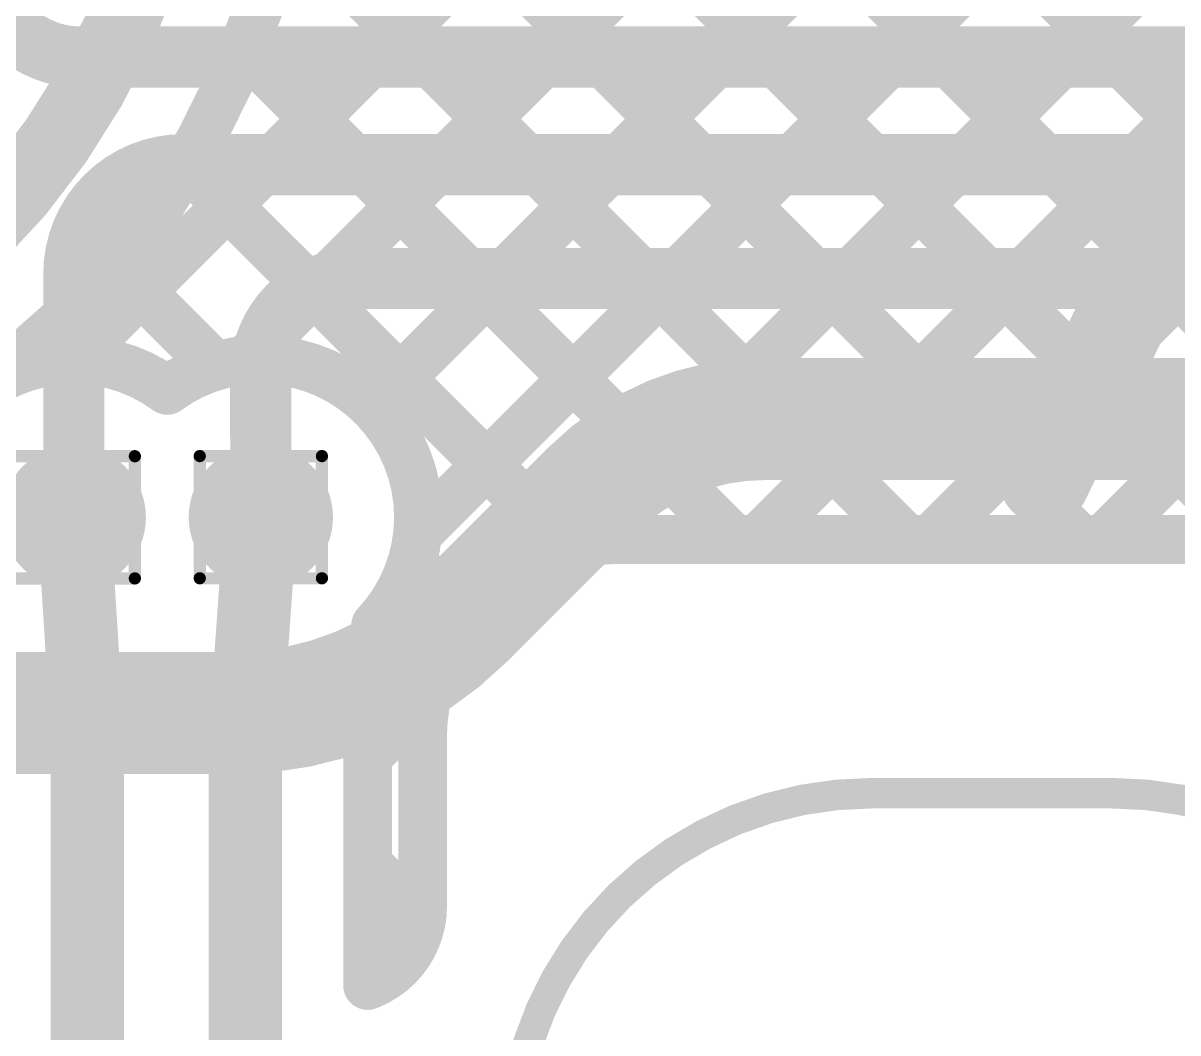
# Model space of a CAD drawing. Header units: inches. Extents: x -17 to 349, y -40 to 215.
# Drawn here: x 88.186 to 92.987, y 115.473 to 119.671 of the extents above; entities that cross this region are included whole.
import ezdxf

# ---------------------------------------------------------------- set-up
doc = ezdxf.new("R2010")
doc.units = ezdxf.units.IN
for name, color, linetype in [('Board Outline', 216, 'Continuous'), ('Bottom Layer', 5, 'Continuous'), ('Drill Drawing', 1, 'Continuous'), ('Top Layer', 1, 'Continuous'), ('Top Overlay', 2, 'Continuous'), ('Via Holes', 16, 'Continuous')]:
    doc.layers.add(name, color=color, linetype=linetype)

msp = doc.modelspace()

# ---------------------------------------------------------------- hatches: boundary and pattern name
at = {"layer": 'Bottom Layer'}
h = msp.add_hatch(color=5, dxfattribs=at)
edge = h.paths.add_edge_path()
edge.add_arc((88.39657454, 117.61634592), 0.2999994, 0, 360)
h = msp.add_hatch(color=5, dxfattribs=at)
edge = h.paths.add_edge_path()
edge.add_arc((89.17437333999999, 117.61689202), 0.2999994, 0, 360)
at = {"layer": 'Top Layer'}
h = msp.add_hatch(color=1, dxfattribs=at)
edge = h.paths.add_edge_path()
edge.add_arc((88.39657454, 117.61634592), 0.2999994, 0, 360)
h = msp.add_hatch(color=1, dxfattribs=at)
edge = h.paths.add_edge_path()
edge.add_arc((89.17437333999999, 117.61689202), 0.2999994, 0, 360)
at = {"layer": 'Via Holes'}
h = msp.add_hatch(color=7, dxfattribs=at)
edge = h.paths.add_edge_path()
edge.add_arc((88.39657454, 117.61634592), 0.1499997, 0, 360)
h = msp.add_hatch(color=7, dxfattribs=at)
edge = h.paths.add_edge_path()
edge.add_arc((89.17437333999999, 117.61689202), 0.1499997, 0, 360)

# ---------------------------------------------------------------- linework, layer by layer
at = {"layer": 'Board Outline'}
for points in [[(90.22403849999999, 115.14820506, 0.127, 0.127, -0.3796200265151697), (91.71333447999999, 116.46932764, 0.127, 0.127, 0)], [(91.71333447999999, 116.46932764, 0.127, 0.127, 0), (92.71431292, 116.46932764, 0.127, 0.127, 0)], [(92.71431292, 116.46932764, 0.127, 0.127, -0.3796200265151696), (94.20360889999999, 115.14820506, 0.127, 0.127, 0)]]:
    msp.add_lwpolyline(points, format="xyseb", dxfattribs=at)
for points in [[(91.68158448, 116.46932764, 0.0635, 0.0635, 1), (91.74508447999999, 116.46932764, 0.0635, 0.0635, 1)], [(91.68158448, 116.46932764, 0.0635, 0.0635, 1), (91.74508447999999, 116.46932764, 0.0635, 0.0635, 1)], [(92.68256292, 116.46932764, 0.0635, 0.0635, 1), (92.74606292, 116.46932764, 0.0635, 0.0635, 1)], [(92.68256292, 116.46932764, 0.0635, 0.0635, 1), (92.74606292, 116.46932764, 0.0635, 0.0635, 1)]]:
    msp.add_lwpolyline(points, format="xyseb", close=True, dxfattribs=at)
at = {"layer": 'Bottom Layer'}
for points in [[(86.61904698, 125.64041928, 0.2032, 0.2032, 0), (95.55567883999998, 116.70378742, 0.2032, 0.2032, 0)], [(86.65654246, 124.88450258, 0.2032, 0.2032, 0), (94.02406392, 117.51698112, 0.2032, 0.2032, 0)], [(86.65654246, 124.16608136, 0.2032, 0.2032, 0), (93.29845704, 117.52416678, 0.2032, 0.2032, 0)], [(88.3944257, 118.27194278, 0.2032, 0.2032, 0), (92.43335082, 122.3108679, 0.2032, 0.2032, 0)], [(89.11025357999999, 118.26934944, 0.2032, 0.2032, 0), (93.15177204, 122.3108679, 0.2032, 0.2032, 0)], [(89.6388733, 118.07954794, 0.2032, 0.2032, 0), (93.87019326, 122.3108679, 0.2032, 0.2032, 0)], [(89.82641419999999, 117.54866762, 0.2032, 0.2032, 0), (94.58861448, 122.3108679, 0.2032, 0.2032, 0)], [(90.50326324, 117.50709544, 0.2032, 0.2032, 0), (95.30703569999999, 122.3108679, 0.2032, 0.2032, 0)], [(91.23875833999999, 117.52416932, 0.2032, 0.2032, 0), (96.02545692, 122.3108679, 0.2032, 0.2032, 0)], [(91.95717956, 117.52416932, 0.2032, 0.2032, 0), (96.74387814, 122.3108679, 0.2032, 0.2032, 0)], [(92.67559824, 117.52416678, 0.2032, 0.2032, 0), (97.46229935999999, 122.3108679, 0.2032, 0.2032, 0)], [(88.84519949999999, 120.91529792, 0.3048, 0.3048, -0.1823394480290954), (88.16290977999999, 118.9716569, 0.3048, 0.3048, 0)], [(89.35674788, 120.74745472, 0.2032, 0.2032, 0), (92.58003581999999, 117.52416678, 0.2032, 0.2032, 0)], [(89.35228509999999, 120.7400811, 0.2032, 0.2032, -0.168276121800973), (88.55200222, 118.64504846, 0.2032, 0.2032, 0)], [(89.27398452, 120.11179686, 0.2032, 0.2032, 0), (91.86161206, 117.52416932, 0.2032, 0.2032, 0)], [(89.10406359999999, 119.56329656, 0.2032, 0.2032, 0), (91.14319083999999, 117.52416932, 0.2032, 0.2032, 0)], [(88.8650242, 119.08391474, 0.2032, 0.2032, 0), (90.45370783999999, 117.4952311, 0.2032, 0.2032, 0)], [(88.16290977999999, 118.9716569, 0.3048, 0.3048, -0.222138302337789), (86.6883204, 118.28619472, 0.3048, 0.3048, 0)], [(88.55194633999999, 118.64498242, 0.2032, 0.2032, -0.222138302337789), (86.68728154, 117.77819472, 0.2032, 0.2032, 0)], [(88.56721428, 118.66330344, 0.2032, 0.2032, 0), (88.98574785999999, 118.24476986, 0.2032, 0.2032, 0)], [(87.7487704, 117.51555364, 0.2032, 0.2032, -0.669363623281993), (88.7851031, 118.14441446, 0.2032, 0.2032, 0)], [(88.7851031, 118.14441446, 0.2032, 0.2032, -0.6153509536649402), (89.82997273999999, 117.61689202, 0.2032, 0.2032, 0)], [(88.39657454, 117.61634592, 0.3048, 0.3048, 0), (88.45304635999999, 116.72581684, 0.3048, 0.3048, 0)], [(89.11118067999999, 116.72892326, 0.3048, 0.3048, 0), (89.17437333999999, 117.61689202, 0.3048, 0.3048, 0)], [(89.82997273999999, 117.61689202, 0.2032, 0.2032, -0.1911135350332554), (89.65167235999999, 117.16745172, 0.2032, 0.2032, 0)], [(90.28201145999999, 117.42697368, 0.2032, 0.2032, -0.04912738948017151), (90.43109168, 117.48872362, 0.2032, 0.2032, 0)], [(90.43109168, 117.48872362, 0.2032, 0.2032, -0.04912773792026629), (90.58935654, 117.52020438, 0.2032, 0.2032, 0)], [(90.58935654, 117.52020438, 0.2032, 0.2032, -0.02454927314892497), (90.67003963999998, 117.52416678, 0.2032, 0.2032, 0)], [(90.67004218, 117.52416932, 0.2032, 0.2032, 0), (93.91639078, 117.52416678, 0.2032, 0.2032, 0)], [(89.80225118, 117.42826654, 0.2032, 0.2032, 0), (90.02197388, 117.20854384, 0.2032, 0.2032, 0)], [(90.14784103999999, 117.33732184, 0.2032, 0.2032, -0.04912781778707456), (90.28201145999999, 117.42697368, 0.2032, 0.2032, 0)], [(90.03373916, 117.22321996, 0.2032, 0.2032, -0.04912757012477217), (90.14784103999999, 117.33732184, 0.2032, 0.2032, 0)], [(89.94408985999999, 117.08904954, 0.2032, 0.2032, -0.04912773413423279), (90.03373916, 117.22321996, 0.2032, 0.2032, 0)], [(89.6184136, 116.7001095, 0.2032, 0.2032, 0), (89.65167235999999, 117.16745172, 0.2032, 0.2032, 0)], [(89.88233991999999, 116.93996932, 0.2032, 0.2032, -0.04912700091592329), (89.94408985999999, 117.08904954, 0.2032, 0.2032, 0)], [(89.8508617, 116.78170446, 0.2032, 0.2032, -0.04912764838627303), (89.88233991999999, 116.93996932, 0.2032, 0.2032, 0)], [(89.6184136, 116.6222458, 0.2032, 0.2032, 0), (89.86397063999999, 116.86780284, 0.2032, 0.2032, 0)], [(89.63127361999999, 116.88082288, 0.2032, 0.2032, 0), (89.84689929999999, 116.6651972, 0.2032, 0.2032, 0)], [(88.45304635999999, 116.72581684, 0.3048, 0.3048, -0.01564243355281755), (88.45364579999999, 116.70675922, 0.3048, 0.3048, 0)], [(88.45364325999999, 116.70675922, 0.3048, 0.3048, 0), (88.45364579999999, 116.70674144, 0.3048, 0.3048, 0)], [(88.45364579999999, 110.45506738, 0.3048, 0.3048, 0), (88.45364579999999, 116.70674144, 0.3048, 0.3048, 0)], [(89.1104136, 116.70728754, 0.3048, 0.3048, -0.01776209014510049), (89.11118321999999, 116.72892326, 0.3048, 0.3048, 0)], [(89.1104136, 110.61591796, 0.3048, 0.3048, 0), (89.1104136, 116.70728754, 0.3048, 0.3048, 0)], [(89.84689929999999, 116.7010366, 0.2032, 0.2032, -0.02454443876832774), (89.8508617, 116.78170446, 0.2032, 0.2032, 0)], [(89.6184136, 115.67007346, 0.2032, 0.2032, 0), (89.6184136, 116.7001095, 0.2032, 0.2032, 0)], [(89.84689675999999, 116.00018964, 0.2032, 0.2032, 0), (89.84689929999999, 116.70102136, 0.2032, 0.2032, 0)], [(89.84689675999999, 116.00018964, 0.2032, 0.2032, 0), (89.84689929999999, 116.70102136, 0.2032, 0.2032, 0)], [(89.6184136, 116.17526168, 0.2032, 0.2032, 0), (89.84335346, 115.95032182, 0.2032, 0.2032, 0)], [(89.6184136, 115.90382458, 0.2032, 0.2032, 0), (89.84689675999999, 116.13230774, 0.2032, 0.2032, 0)], [(89.84689675999999, 116.0001871, 0.2032, 0.2032, -0.09816119389191831), (89.82022422, 115.86563568, 0.2032, 0.2032, 0)], [(89.81986608, 115.86477462, 0.2032, 0.2032, -0.09781179891813663), (89.74392516, 115.75111724, 0.2032, 0.2032, 0)], [(89.74324951999999, 115.7504416, 0.2032, 0.2032, -0.09795344316955146), (89.62940926, 115.67442448, 0.2032, 0.2032, 0)]]:
    msp.add_lwpolyline(points, format="xyseb", dxfattribs=at)
for points in [[(89.0532636, 119.56329656, 0.1016, 0.1016, 1), (89.1548636, 119.56329656, 0.1016, 0.1016, 1)], [(88.8142242, 119.08391474, 0.1016, 0.1016, 1), (88.9158242, 119.08391474, 0.1016, 0.1016, 1)], [(88.08670977999999, 118.9716569, 0.1524, 0.1524, 1), (88.23910977999999, 118.9716569, 0.1524, 0.1524, 1)], [(88.08670977999999, 118.9716569, 0.1524, 0.1524, 1), (88.23910977999999, 118.9716569, 0.1524, 0.1524, 1)], [(88.50114633999999, 118.64498242, 0.1016, 0.1016, 1), (88.60274634, 118.64498242, 0.1016, 0.1016, 1)], [(88.50120222, 118.64504846, 0.1016, 0.1016, 1), (88.60280222, 118.64504846, 0.1016, 0.1016, 1)], [(88.51641427999999, 118.66330344, 0.1016, 0.1016, 1), (88.61801428, 118.66330344, 0.1016, 0.1016, 1)], [(88.34362569999999, 118.27194278, 0.1016, 0.1016, 1), (88.4452257, 118.27194278, 0.1016, 0.1016, 1)], [(89.05945358, 118.26934944, 0.1016, 0.1016, 1), (89.16105358, 118.26934944, 0.1016, 0.1016, 1)], [(88.93494786, 118.24476986, 0.1016, 0.1016, 1), (89.03654786, 118.24476986, 0.1016, 0.1016, 1)], [(88.73430309999999, 118.14441446, 0.1016, 0.1016, 1), (88.8359031, 118.14441446, 0.1016, 0.1016, 1)], [(88.73430309999999, 118.14441446, 0.1016, 0.1016, 1), (88.8359031, 118.14441446, 0.1016, 0.1016, 1)], [(89.5880733, 118.07954794, 0.1016, 0.1016, 1), (89.6896733, 118.07954794, 0.1016, 0.1016, 1)], [(88.32037453999999, 117.61634592, 0.1524, 0.1524, 1), (88.47277453999999, 117.61634592, 0.1524, 0.1524, 1)], [(89.09817334, 117.61689202, 0.1524, 0.1524, 1), (89.25057333999999, 117.61689202, 0.1524, 0.1524, 1)], [(89.77917273999999, 117.61689202, 0.1016, 0.1016, 1), (89.88077274, 117.61689202, 0.1016, 0.1016, 1)], [(89.77917273999999, 117.61689202, 0.1016, 0.1016, 1), (89.88077274, 117.61689202, 0.1016, 0.1016, 1)], [(89.7756142, 117.54866762, 0.1016, 0.1016, 1), (89.8772142, 117.54866762, 0.1016, 0.1016, 1)], [(90.38029167999998, 117.48872362, 0.1016, 0.1016, 1), (90.48189167999999, 117.48872362, 0.1016, 0.1016, 1)], [(90.38029167999998, 117.48872362, 0.1016, 0.1016, 1), (90.48189167999999, 117.48872362, 0.1016, 0.1016, 1)], [(90.40290784, 117.4952311, 0.1016, 0.1016, 1), (90.50450784, 117.4952311, 0.1016, 0.1016, 1)], [(90.45246324, 117.50709544, 0.1016, 0.1016, 1), (90.55406324, 117.50709544, 0.1016, 0.1016, 1)], [(90.53855654, 117.52020438, 0.1016, 0.1016, 1), (90.64015653999999, 117.52020438, 0.1016, 0.1016, 1)], [(90.53855654, 117.52020438, 0.1016, 0.1016, 1), (90.64015653999999, 117.52020438, 0.1016, 0.1016, 1)], [(90.61923963999999, 117.52416678, 0.1016, 0.1016, 1), (90.72083964, 117.52416678, 0.1016, 0.1016, 1)], [(90.61924217999999, 117.52416932, 0.1016, 0.1016, 1), (90.72084217999999, 117.52416932, 0.1016, 0.1016, 1)], [(91.09239084, 117.52416932, 0.1016, 0.1016, 1), (91.19399084, 117.52416932, 0.1016, 0.1016, 1)], [(91.18795834, 117.52416932, 0.1016, 0.1016, 1), (91.28955833999999, 117.52416932, 0.1016, 0.1016, 1)], [(91.81081205999999, 117.52416932, 0.1016, 0.1016, 1), (91.91241206, 117.52416932, 0.1016, 0.1016, 1)], [(91.90637955999999, 117.52416932, 0.1016, 0.1016, 1), (92.00797956, 117.52416932, 0.1016, 0.1016, 1)], [(92.52923582, 117.52416678, 0.1016, 0.1016, 1), (92.63083581999999, 117.52416678, 0.1016, 0.1016, 1)], [(92.62479823999999, 117.52416678, 0.1016, 0.1016, 1), (92.72639824, 117.52416678, 0.1016, 0.1016, 1)], [(89.75145118, 117.42826654, 0.1016, 0.1016, 1), (89.85305118, 117.42826654, 0.1016, 0.1016, 1)], [(90.23121145999998, 117.42697368, 0.1016, 0.1016, 1), (90.33281145999999, 117.42697368, 0.1016, 0.1016, 1)], [(90.23121145999998, 117.42697368, 0.1016, 0.1016, 1), (90.33281145999999, 117.42697368, 0.1016, 0.1016, 1)], [(90.09704104, 117.33732184, 0.1016, 0.1016, 1), (90.19864104, 117.33732184, 0.1016, 0.1016, 1)], [(90.09704104, 117.33732184, 0.1016, 0.1016, 1), (90.19864104, 117.33732184, 0.1016, 0.1016, 1)], [(89.97117388, 117.20854384, 0.1016, 0.1016, 1), (90.07277388, 117.20854384, 0.1016, 0.1016, 1)], [(89.98293916, 117.22321996, 0.1016, 0.1016, 1), (90.08453915999999, 117.22321996, 0.1016, 0.1016, 1)], [(89.98293916, 117.22321996, 0.1016, 0.1016, 1), (90.08453915999999, 117.22321996, 0.1016, 0.1016, 1)], [(89.60087236, 117.16745172, 0.1016, 0.1016, 1), (89.70247236, 117.16745172, 0.1016, 0.1016, 1)], [(89.60087236, 117.16745172, 0.1016, 0.1016, 1), (89.70247236, 117.16745172, 0.1016, 0.1016, 1)], [(89.89328986, 117.08904954, 0.1016, 0.1016, 1), (89.99488986, 117.08904954, 0.1016, 0.1016, 1)], [(89.89328986, 117.08904954, 0.1016, 0.1016, 1), (89.99488986, 117.08904954, 0.1016, 0.1016, 1)], [(89.83153992, 116.93996932, 0.1016, 0.1016, 1), (89.93313992, 116.93996932, 0.1016, 0.1016, 1)], [(89.83153992, 116.93996932, 0.1016, 0.1016, 1), (89.93313992, 116.93996932, 0.1016, 0.1016, 1)], [(89.58047361999999, 116.88082288, 0.1016, 0.1016, 1), (89.68207362, 116.88082288, 0.1016, 0.1016, 1)], [(89.81317064, 116.86780284, 0.1016, 0.1016, 1), (89.91477064, 116.86780284, 0.1016, 0.1016, 1)], [(88.37684635999999, 116.72581684, 0.1524, 0.1524, 1), (88.52924636, 116.72581684, 0.1524, 0.1524, 1)], [(88.37684635999999, 116.72581684, 0.1524, 0.1524, 1), (88.52924636, 116.72581684, 0.1524, 0.1524, 1)], [(88.37744325999999, 116.70675922, 0.1524, 0.1524, 1), (88.52984326, 116.70675922, 0.1524, 0.1524, 1)], [(88.37744579999999, 116.70675922, 0.1524, 0.1524, 1), (88.52984579999999, 116.70675922, 0.1524, 0.1524, 1)], [(88.37744579999999, 116.70674144, 0.1524, 0.1524, 1), (88.52984579999999, 116.70674144, 0.1524, 0.1524, 1)], [(88.37744579999999, 116.70674144, 0.1524, 0.1524, 1), (88.52984579999999, 116.70674144, 0.1524, 0.1524, 1)], [(89.0342136, 116.70728754, 0.1524, 0.1524, 1), (89.18661359999999, 116.70728754, 0.1524, 0.1524, 1)], [(89.0342136, 116.70728754, 0.1524, 0.1524, 1), (89.18661359999999, 116.70728754, 0.1524, 0.1524, 1)], [(89.03498067999999, 116.72892326, 0.1524, 0.1524, 1), (89.18738068, 116.72892326, 0.1524, 0.1524, 1)], [(89.03498322, 116.72892326, 0.1524, 0.1524, 1), (89.18738322, 116.72892326, 0.1524, 0.1524, 1)], [(89.8000617, 116.78170446, 0.1016, 0.1016, 1), (89.9016617, 116.78170446, 0.1016, 0.1016, 1)], [(89.8000617, 116.78170446, 0.1016, 0.1016, 1), (89.9016617, 116.78170446, 0.1016, 0.1016, 1)], [(89.5676136, 116.7001095, 0.1016, 0.1016, 1), (89.66921359999999, 116.7001095, 0.1016, 0.1016, 1)], [(89.5676136, 116.7001095, 0.1016, 0.1016, 1), (89.66921359999999, 116.7001095, 0.1016, 0.1016, 1)], [(89.7960993, 116.7010366, 0.1016, 0.1016, 1), (89.8976993, 116.7010366, 0.1016, 0.1016, 1)], [(89.7960993, 116.70102136, 0.1016, 0.1016, 1), (89.8976993, 116.70102136, 0.1016, 0.1016, 1)], [(89.7960993, 116.70102136, 0.1016, 0.1016, 1), (89.8976993, 116.70102136, 0.1016, 0.1016, 1)], [(89.7960993, 116.6651972, 0.1016, 0.1016, 1), (89.8976993, 116.6651972, 0.1016, 0.1016, 1)], [(89.5676136, 116.6222458, 0.1016, 0.1016, 1), (89.66921359999999, 116.6222458, 0.1016, 0.1016, 1)], [(89.5676136, 116.17526168, 0.1016, 0.1016, 1), (89.66921359999999, 116.17526168, 0.1016, 0.1016, 1)], [(89.79609676, 116.13230774, 0.1016, 0.1016, 1), (89.89769675999999, 116.13230774, 0.1016, 0.1016, 1)], [(89.79609676, 116.00018964, 0.1016, 0.1016, 1), (89.89769675999999, 116.00018964, 0.1016, 0.1016, 1)], [(89.79609676, 116.00018964, 0.1016, 0.1016, 1), (89.89769675999999, 116.00018964, 0.1016, 0.1016, 1)], [(89.79609676, 116.0001871, 0.1016, 0.1016, 1), (89.89769675999999, 116.0001871, 0.1016, 0.1016, 1)], [(89.79255346, 115.95032182, 0.1016, 0.1016, 1), (89.89415346, 115.95032182, 0.1016, 0.1016, 1)], [(89.5676136, 115.90382458, 0.1016, 0.1016, 1), (89.66921359999999, 115.90382458, 0.1016, 0.1016, 1)], [(89.76906607999999, 115.86477462, 0.1016, 0.1016, 1), (89.87066607999999, 115.86477462, 0.1016, 0.1016, 1)], [(89.76942421999999, 115.86563568, 0.1016, 0.1016, 1), (89.87102422, 115.86563568, 0.1016, 0.1016, 1)], [(89.69244952, 115.7504416, 0.1016, 0.1016, 1), (89.79404951999999, 115.7504416, 0.1016, 0.1016, 1)], [(89.69312516, 115.75111724, 0.1016, 0.1016, 1), (89.79472515999998, 115.75111724, 0.1016, 0.1016, 1)], [(89.5676136, 115.67007346, 0.1016, 0.1016, 1), (89.66921359999999, 115.67007346, 0.1016, 0.1016, 1)], [(89.57860926, 115.67442448, 0.1016, 0.1016, 1), (89.68020925999998, 115.67442448, 0.1016, 0.1016, 1)]]:
    msp.add_lwpolyline(points, format="xyseb", close=True, dxfattribs=at)
at = {"layer": 'Drill Drawing'}
for points in [[(88.14257454, 117.87034592, 0.0508, 0.0508, 0), (88.65057454, 117.87034592, 0.0508, 0.0508, 0)], [(88.65057454, 117.36234592, 0.0508, 0.0508, 0), (88.65057454, 117.87034592, 0.0508, 0.0508, 0)], [(88.92037334, 117.87089202, 0.0508, 0.0508, 0), (89.42837334, 117.87089202, 0.0508, 0.0508, 0)], [(88.92037334, 117.36289202, 0.0508, 0.0508, 0), (88.92037334, 117.87089202, 0.0508, 0.0508, 0)], [(89.42837334, 117.36289202, 0.0508, 0.0508, 0), (89.42837334, 117.87089202, 0.0508, 0.0508, 0)], [(88.14257454, 117.36234592, 0.0508, 0.0508, 0), (88.65057454, 117.36234592, 0.0508, 0.0508, 0)], [(88.92037334, 117.36289202, 0.0508, 0.0508, 0), (89.42837334, 117.36289202, 0.0508, 0.0508, 0)]]:
    msp.add_lwpolyline(points, format="xyseb", dxfattribs=at)
for points in [[(88.63787454, 117.87034592, 0.0254, 0.0254, 1), (88.66327454, 117.87034592, 0.0254, 0.0254, 1)], [(88.63787454, 117.87034592, 0.0254, 0.0254, 1), (88.66327454, 117.87034592, 0.0254, 0.0254, 1)], [(88.90767333999999, 117.87089202, 0.0254, 0.0254, 1), (88.93307333999999, 117.87089202, 0.0254, 0.0254, 1)], [(88.90767333999999, 117.87089202, 0.0254, 0.0254, 1), (88.93307333999999, 117.87089202, 0.0254, 0.0254, 1)], [(89.41567334, 117.87089202, 0.0254, 0.0254, 1), (89.44107334, 117.87089202, 0.0254, 0.0254, 1)], [(89.41567334, 117.87089202, 0.0254, 0.0254, 1), (89.44107334, 117.87089202, 0.0254, 0.0254, 1)], [(88.63787454, 117.36234592, 0.0254, 0.0254, 1), (88.66327454, 117.36234592, 0.0254, 0.0254, 1)], [(88.63787454, 117.36234592, 0.0254, 0.0254, 1), (88.66327454, 117.36234592, 0.0254, 0.0254, 1)], [(88.90767333999999, 117.36289202, 0.0254, 0.0254, 1), (88.93307333999999, 117.36289202, 0.0254, 0.0254, 1)], [(88.90767333999999, 117.36289202, 0.0254, 0.0254, 1), (88.93307333999999, 117.36289202, 0.0254, 0.0254, 1)], [(89.41567334, 117.36289202, 0.0254, 0.0254, 1), (89.44107334, 117.36289202, 0.0254, 0.0254, 1)], [(89.41567334, 117.36289202, 0.0254, 0.0254, 1), (89.44107334, 117.36289202, 0.0254, 0.0254, 1)]]:
    msp.add_lwpolyline(points, format="xyseb", close=True, dxfattribs=at)
at = {"layer": 'Top Layer'}
for points in [[(88.42471012, 119.5299743, 0.254, 0.254, -0.4142135623730951), (88.01576757999999, 119.93891684, 0.254, 0.254, 0)], [(88.42471012, 119.5299743, 0.254, 0.254, 0), (97.87494267999999, 119.5299743, 0.254, 0.254, 0)], [(88.39676758, 118.62854862, 0.254, 0.254, -0.4142135623730951), (88.85079766, 119.0825787, 0.254, 0.254, 0)], [(88.85079766, 119.0825787, 0.254, 0.254, 0), (98.79169218, 119.0825787, 0.254, 0.254, 0)], [(88.39676758, 118.4243504, 0.254, 0.254, 0), (88.39676758, 118.62854862, 0.254, 0.254, 0)], [(89.17341068, 118.21254742, 0.254, 0.254, -0.4142135623730951), (89.57025012, 118.60938686, 0.254, 0.254, 0)], [(89.57025012, 118.60938686, 0.254, 0.254, 0), (98.94285011999999, 118.60938686, 0.254, 0.254, 0)], [(88.39657454, 117.61634592, 0.254, 0.254, 0), (88.39676503999999, 118.42428944, 0.254, 0.254, 0)], [(88.39676758, 118.4243504, 0.254, 0.254, -5.999879894408083e-05), (88.39676758, 118.42428944, 0.254, 0.254, 0)], [(89.17341068, 118.21213594, 0.254, 0.254, -0.0004049875182441743), (89.17341068, 118.21254742, 0.254, 0.254, 0)], [(89.17341068, 118.21213594, 0.254, 0.254, 0), (89.17437333999999, 117.61689202, 0.254, 0.254, 0)], [(90.55260274, 117.72988646, 0.508, 0.508, -0.1986076863848106), (91.26670341999998, 118.02518686, 0.508, 0.508, 0)], [(91.26670341999998, 118.02518686, 0.508, 0.508, 0), (95.19693432, 118.02518432, 0.508, 0.508, 0)], [(90.02282731999999, 117.20011104, 0.508, 0.508, 0), (90.55260274, 117.72988646, 0.508, 0.508, 0)], [(90.0222228, 117.19950652, 0.508, 0.508, -0.1987486071538992), (89.06357091999999, 116.80277376, 0.508, 0.508, 0)], [(90.02282731999999, 117.20011104, 0.508, 0.508, -0.0001575324094344545), (90.0222228, 117.19950652, 0.508, 0.508, 0)], [(87.87139144, 116.80277122, 0.508, 0.508, 0), (88.74844073999999, 116.80277376, 0.508, 0.508, 0)], [(88.74844073999999, 116.80277376, 0.508, 0.508, 0), (89.06357091999999, 116.80277376, 0.508, 0.508, 0)]]:
    msp.add_lwpolyline(points, format="xyseb", dxfattribs=at)
for points in [[(88.36121012, 119.5299743, 0.127, 0.127, 1), (88.48821011999999, 119.5299743, 0.127, 0.127, 1)], [(88.36121012, 119.5299743, 0.127, 0.127, 1), (88.48821011999999, 119.5299743, 0.127, 0.127, 1)], [(88.78729766, 119.0825787, 0.127, 0.127, 1), (88.91429765999999, 119.0825787, 0.127, 0.127, 1)], [(88.78729766, 119.0825787, 0.127, 0.127, 1), (88.91429765999999, 119.0825787, 0.127, 0.127, 1)], [(88.33326758, 118.62854862, 0.127, 0.127, 1), (88.46026758, 118.62854862, 0.127, 0.127, 1)], [(88.33326758, 118.62854862, 0.127, 0.127, 1), (88.46026758, 118.62854862, 0.127, 0.127, 1)], [(89.50675011999999, 118.60938686, 0.127, 0.127, 1), (89.63375012, 118.60938686, 0.127, 0.127, 1)], [(89.50675011999999, 118.60938686, 0.127, 0.127, 1), (89.63375012, 118.60938686, 0.127, 0.127, 1)], [(88.33326503999999, 118.42428944, 0.127, 0.127, 1), (88.46026504, 118.42428944, 0.127, 0.127, 1)], [(88.33326758, 118.4243504, 0.127, 0.127, 1), (88.46026758, 118.4243504, 0.127, 0.127, 1)], [(88.33326758, 118.4243504, 0.127, 0.127, 1), (88.46026758, 118.4243504, 0.127, 0.127, 1)], [(88.33326758, 118.42428944, 0.127, 0.127, 1), (88.46026758, 118.42428944, 0.127, 0.127, 1)], [(89.10991068, 118.21254742, 0.127, 0.127, 1), (89.23691068, 118.21254742, 0.127, 0.127, 1)], [(89.10991068, 118.21254742, 0.127, 0.127, 1), (89.23691068, 118.21254742, 0.127, 0.127, 1)], [(89.10991068, 118.21213594, 0.127, 0.127, 1), (89.23691068, 118.21213594, 0.127, 0.127, 1)], [(89.10991068, 118.21213594, 0.127, 0.127, 1), (89.23691068, 118.21213594, 0.127, 0.127, 1)], [(91.13970341999999, 118.02518686, 0.254, 0.254, 1), (91.39370342, 118.02518686, 0.254, 0.254, 1)], [(91.13970341999999, 118.02518686, 0.254, 0.254, 1), (91.39370342, 118.02518686, 0.254, 0.254, 1)], [(90.42560273999999, 117.72988646, 0.254, 0.254, 1), (90.67960273999999, 117.72988646, 0.254, 0.254, 1)], [(90.42560273999999, 117.72988646, 0.254, 0.254, 1), (90.67960273999999, 117.72988646, 0.254, 0.254, 1)], [(88.33307454, 117.61634592, 0.127, 0.127, 1), (88.46007454, 117.61634592, 0.127, 0.127, 1)], [(89.11087334, 117.61689202, 0.127, 0.127, 1), (89.23787334000001, 117.61689202, 0.127, 0.127, 1)], [(89.89522279999998, 117.19950652, 0.254, 0.254, 1), (90.14922279999999, 117.19950652, 0.254, 0.254, 1)], [(89.89522279999998, 117.19950652, 0.254, 0.254, 1), (90.14922279999999, 117.19950652, 0.254, 0.254, 1)], [(89.89582732, 117.20011104, 0.254, 0.254, 1), (90.14982732, 117.20011104, 0.254, 0.254, 1)], [(89.89582732, 117.20011104, 0.254, 0.254, 1), (90.14982732, 117.20011104, 0.254, 0.254, 1)], [(88.62144074, 116.80277376, 0.254, 0.254, 1), (88.87544074, 116.80277376, 0.254, 0.254, 1)], [(88.62144074, 116.80277376, 0.254, 0.254, 1), (88.87544074, 116.80277376, 0.254, 0.254, 1)], [(88.93657092, 116.80277376, 0.254, 0.254, 1), (89.19057092, 116.80277376, 0.254, 0.254, 1)], [(88.93657092, 116.80277376, 0.254, 0.254, 1), (89.19057092, 116.80277376, 0.254, 0.254, 1)]]:
    msp.add_lwpolyline(points, format="xyseb", close=True, dxfattribs=at)
at = {"layer": 'Top Overlay'}
msp.add_lwpolyline([(92.43314762, 117.77518736, 0.3809999999999999, 0.3809999999999999, 0), (93.31051441999999, 119.60968204, 0.3809999999999999, 0.3809999999999999, 0)], format="xyseb", dxfattribs=at)
msp.add_lwpolyline([(92.33789761999999, 117.77518736, 0.1905, 0.1905, 1), (92.52839761999999, 117.77518736, 0.1905, 0.1905, 1)], format="xyseb", close=True, dxfattribs=at)

doc.saveas('drawing.dxf')
